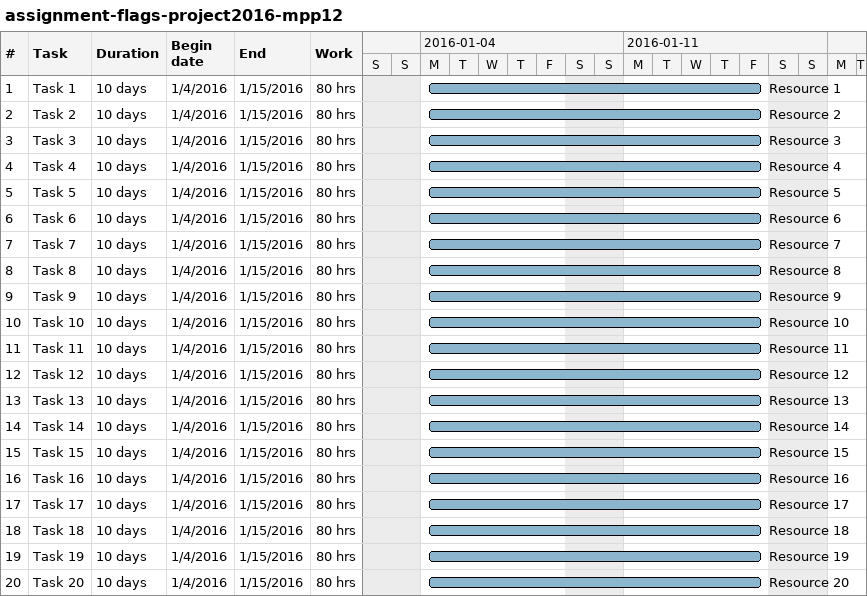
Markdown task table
assignment-flags-project2016-mpp12

| ID | Task | Duration | Start | Finish | Resources | Work (h) |
|---|---|---|---|---|---|---|
| 1 | Task 1 | 10d | 2016-01-04 | 2016-01-15 | Resource 1 | 80 |
| 2 | Task 2 | 10d | 2016-01-04 | 2016-01-15 | Resource 2 | 80 |
| 3 | Task 3 | 10d | 2016-01-04 | 2016-01-15 | Resource 3 | 80 |
| 4 | Task 4 | 10d | 2016-01-04 | 2016-01-15 | Resource 4 | 80 |
| 5 | Task 5 | 10d | 2016-01-04 | 2016-01-15 | Resource 5 | 80 |
| 6 | Task 6 | 10d | 2016-01-04 | 2016-01-15 | Resource 6 | 80 |
| 7 | Task 7 | 10d | 2016-01-04 | 2016-01-15 | Resource 7 | 80 |
| 8 | Task 8 | 10d | 2016-01-04 | 2016-01-15 | Resource 8 | 80 |
| 9 | Task 9 | 10d | 2016-01-04 | 2016-01-15 | Resource 9 | 80 |
| 10 | Task 10 | 10d | 2016-01-04 | 2016-01-15 | Resource 10 | 80 |
| 11 | Task 11 | 10d | 2016-01-04 | 2016-01-15 | Resource 11 | 80 |
| 12 | Task 12 | 10d | 2016-01-04 | 2016-01-15 | Resource 12 | 80 |
| 13 | Task 13 | 10d | 2016-01-04 | 2016-01-15 | Resource 13 | 80 |
| 14 | Task 14 | 10d | 2016-01-04 | 2016-01-15 | Resource 14 | 80 |
| 15 | Task 15 | 10d | 2016-01-04 | 2016-01-15 | Resource 15 | 80 |
| 16 | Task 16 | 10d | 2016-01-04 | 2016-01-15 | Resource 16 | 80 |
| 17 | Task 17 | 10d | 2016-01-04 | 2016-01-15 | Resource 17 | 80 |
| 18 | Task 18 | 10d | 2016-01-04 | 2016-01-15 | Resource 18 | 80 |
| 19 | Task 19 | 10d | 2016-01-04 | 2016-01-15 | Resource 19 | 80 |
| 20 | Task 20 | 10d | 2016-01-04 | 2016-01-15 | Resource 20 | 80 |
